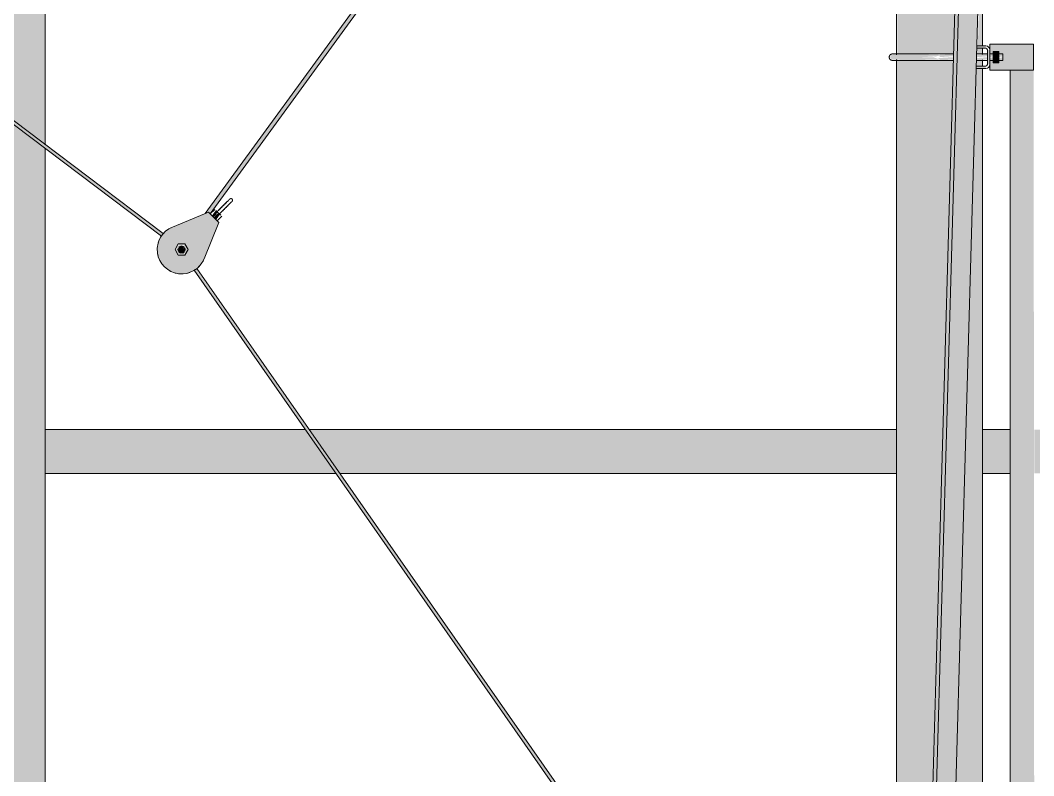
# Model space of a CAD drawing. Header units: inches. Extents: x -55396 to -733, y -290 to 853.
# Drawn here: x -16217.9 to -16139.8, y 169.7 to 227.8 of the extents above; entities that cross this region are included whole.
import ezdxf

# ---------------------------------------------------------------- set-up
doc = ezdxf.new("R2010")
doc.units = ezdxf.units.IN
doc.header["$MEASUREMENT"] = 0
for name, color, linetype, lineweight in [('Q-SPCQ', 91, 'Continuous', 9), ('S-BEAM', 12, 'Continuous', 9), ('S-COLS', 52, 'Continuous', 9)]:
    doc.layers.add(name, color=color, linetype=linetype, lineweight=lineweight)

# ---------------------------------------------------------------- blocks, each defined once
blk = doc.blocks.new('Basketball_Backstop-Performance_Sports_Systems-3103-Ceiling_Hung - 27_-0_ to 27_-11 7_8_-706978-Section 1')
at = {"layer": 'Q-SPCQ'}
h = blk.add_hatch(color=256, dxfattribs=at)
h.paths.add_polyline_path([(22178.478, 116), (22181.678, 116), (22181.678, 119.75), (22178.365, 119.75), (22178.368, 119.312), (22179.053, 119.312), (22179.053, 119.125), (22178.365, 119.125), (22178.365, 116)], flags=0)
h.paths.add_polyline_path([(22178.487, 120.25), (22181.678, 120.25), (22181.678, 128.783), (22178.63, 128.813), (22178.478, 128.814), (22178.365, 128.793), (22178.369, 120.875), (22179.053, 120.875), (22179.053, 120.687), (22178.365, 120.687), (22178.368, 120.25), (22178.478, 120.25)], flags=0)
h.paths.add_polyline_path([(22181.188, 129), (22181.678, 129.125), (22181.678, 129.177), (22181.205, 129.006)], flags=0)
h.paths.add_polyline_path([(22181.678, 128.823), (22181.678, 128.935), (22181.534, 128.875)], flags=0)
h.paths.add_polyline_path([(22178.604, 129.172), (22179.59, 129.211), (22181.188, 129.213), (22181.678, 129.25), (22181.678, 135.437), (22178.365, 135.437), (22178.378, 135), (22179.053, 135), (22179.053, 134.812), (22178.365, 134.812), (22178.374, 129.207), (22178.647, 129.189)], flags=0)
h.paths.add_polyline_path([(22179.418, 135.937), (22181.678, 135.937), (22181.678, 152.543), (22180.969, 152.543), (22180.944, 152.633), (22180.944, 161.75), (22178.365, 161.75), (22178.396, 161.312), (22179.053, 161.312), (22179.053, 161.125), (22178.365, 161.125), (22178.379, 136.562), (22179.053, 136.562), (22179.053, 136.375), (22178.365, 136.375), (22178.379, 135.937), (22179.336, 135.937)], flags=0)
h.paths.add_polyline_path([(22180.966, 162.25), (22181.678, 187.186), (22181.678, 224.783), (22178.63, 224.813), (22178.44, 224.81), (22178.365, 224.793), (22178.397, 162.875), (22179.053, 162.875), (22179.053, 162.687), (22178.365, 162.687), (22178.397, 162.25), (22180.944, 162.25)], flags=0)
h.paths.add_polyline_path([(22181.678, 224.823), (22181.678, 224.935), (22181.534, 224.875)], flags=0)
h.paths.add_polyline_path([(22181.188, 225), (22181.678, 225.125), (22181.678, 225.177), (22181.367, 225.065)], flags=0)
h.paths.add_polyline_path([(22178.604, 225.172), (22179.59, 225.211), (22181.188, 225.213), (22181.678, 225.25), (22181.678, 281.375), (22178.365, 281.375), (22178.44, 225.213), (22178.647, 225.189)], flags=0)
h = blk.add_hatch(color=256, dxfattribs=at)
h.paths.add_polyline_path([(22183.785, 116), (22184.99, 116), (22184.99, 119.802), (22184.601, 119.769), (22184.32, 119.751), (22181.678, 119.75), (22181.758, 116), (22183.766, 116)], flags=0)
h.paths.add_polyline_path([(22181.678, 119.823), (22182.168, 120), (22181.678, 119.875)], flags=0)
h.paths.add_polyline_path([(22182.168, 120), (22181.678, 120.125), (22181.758, 120.054)], flags=0)
h.paths.add_polyline_path([(22184.752, 120.172), (22184.88, 120.217), (22184.99, 120.25), (22184.99, 128.125), (22184.303, 128.125), (22184.303, 128.312), (22184.99, 128.312), (22184.99, 128.75), (22181.678, 128.75), (22181.758, 120.183), (22183.352, 120.231), (22184.617, 120.189)], flags=0)
h.paths.add_polyline_path([(22183.334, 129.25), (22184.99, 129.25), (22184.99, 129.687), (22184.303, 129.687), (22184.303, 129.875), (22184.99, 129.875), (22184.99, 135.489), (22184.585, 135.451), (22184.32, 135.438), (22181.678, 135.437), (22181.758, 129.25), (22182.599, 129.25)], flags=0)
h.paths.add_polyline_path([(22181.678, 135.511), (22181.78, 135.636), (22181.678, 135.562)], flags=0)
h.paths.add_polyline_path([(22182.168, 135.687), (22181.678, 135.812), (22181.758, 135.742), (22181.78, 135.739)], flags=0)
h.paths.add_polyline_path([(22184.752, 135.86), (22184.877, 135.905), (22184.99, 135.937), (22184.909, 161.811), (22184.601, 161.769), (22184.32, 161.751), (22182.727, 161.77), (22182.463, 152.543), (22181.678, 152.543), (22181.758, 135.87), (22183.417, 135.915), (22184.617, 135.876)], flags=0)
h.paths.add_polyline_path([(22184.752, 162.172), (22184.877, 162.217), (22184.99, 162.25), (22184.951, 224.125), (22184.508, 224.125), (22182.759, 162.243), (22184.282, 162.23), (22184.639, 162.186)], flags=0)
h.paths.add_polyline_path([(22181.678, 187.186), (22182.751, 224.75), (22181.678, 224.75), (22181.678, 193.673)], flags=0)
h.paths.add_polyline_path([(22184.877, 224.312), (22184.99, 224.312), (22184.952, 224.75), (22184.526, 224.75), (22184.547, 224.312), (22184.763, 224.312)], flags=0)
h.paths.add_polyline_path([(22181.758, 225.25), (22182.765, 225.25), (22184.24, 279.687), (22184.24, 280.937), (22183.812, 280.937), (22183.812, 281.375), (22181.678, 281.375), (22181.678, 225.25)], flags=0)
h.paths.add_polyline_path([(22184.765, 225.25), (22184.99, 225.25), (22184.952, 225.687), (22184.552, 225.687), (22184.547, 225.25), (22184.636, 225.25)], flags=0)
h.paths.add_polyline_path([(22184.952, 225.875), (22184.99, 225.875), (22184.962, 240.034), (22184.636, 225.875), (22184.877, 225.875)], flags=0)
for points in [[(22181.758, 152.543), (22182.463, 152.543), (22186.13, 280.918), (22185.114, 280.918), (22185.056, 279.687), (22184.601, 279.687), (22180.969, 152.543)], [(22180.969, 152.543), (22184.526, 279.687), (22184.32, 279.687), (22180.944, 159.485), (22180.944, 152.633)], [(22188.928, 224), (22188.928, 226), (22185.553, 226), (22185.553, 225.25), (22185.803, 225.25), (22185.803, 225.437), (22186.24, 225.437), (22186.24, 225.25), (22186.553, 225.177), (22186.553, 224.75), (22186.24, 224.75), (22186.24, 224.562), (22185.803, 224.562), (22185.803, 224.75), (22185.553, 224.75), (22185.553, 224), (22186.599, 224)], [(22180.352, 225), (22181.367, 225.065), (22181.678, 225.177), (22180.05, 225.233), (22178.365, 225.241), (22177.977, 225.189), (22177.862, 225), (22179.77, 225)], [(22178.807, 224.75), (22181.678, 224.823), (22181.188, 225), (22177.862, 225), (22178.012, 224.797), (22178.592, 224.826)], [(22186.13, 225), (22186.24, 225), (22186.24, 225.437), (22185.803, 225.437), (22185.803, 225)], [(22186.13, 224.562), (22186.24, 224.562), (22186.24, 225), (22185.803, 225), (22185.803, 224.562)], [(22125.778, 212.658), (22126.087, 213.056), (22125.889, 213.144), (22125.645, 212.791), (22125.709, 212.727)], [(22125.965, 212.47), (22126.264, 212.879), (22126.131, 213.011), (22125.778, 212.658), (22125.91, 212.525)], [(22123.428, 209.967), (22123.553, 210.183), (22123.368, 210.425), (22123.126, 210.36), (22123.086, 210.058), (22123.178, 209.967)]]:
    blk.add_hatch(color=256, dxfattribs=at).paths.add_polyline_path(points, flags=0)
h = blk.add_hatch(color=256, dxfattribs=at)
h.paths.add_polyline_path([(22123.102, 210.178), (22123.216, 210.384), (22123.031, 210.253), (22123.095, 210.183)], flags=0)
h.paths.add_polyline_path([(22121.744, 211.205), (22121.858, 211.432), (22031.201, 279.864), (22031.086, 279.717), (22121.679, 211.254)], flags=0)
h = blk.add_hatch(color=256, dxfattribs=at)
h.paths.add_polyline_path([(22123.524, 210.221), (22123.519, 210.36), (22123.334, 210.456), (22123.376, 210.414), (22123.52, 210.225)], flags=0)
h.paths.add_polyline_path([(22125.499, 212.937), (22172.144, 277.196), (22171.959, 277.34), (22125.202, 212.983), (22125.443, 212.993), (22125.499, 212.937)], flags=0)
h.paths.add_polyline_path([(22173.142, 278.473), (22173.105, 278.533), (22172.977, 278.609), (22173.116, 278.477)], flags=0)
h = blk.add_hatch(color=256, dxfattribs=at)
h.paths.add_polyline_path([(22185.24, 224.125), (22185.24, 224.312), (22184.512, 224.271), (22184.508, 224.125), (22184.636, 224.125)], flags=0)
h.paths.add_polyline_path([(22185.365, 224.437), (22185.553, 224.437), (22185.553, 225.562), (22185.365, 225.562)], flags=0)
h.paths.add_polyline_path([(22185.24, 225.687), (22185.24, 225.875), (22184.558, 225.875), (22184.636, 225.687)], flags=0)
h = blk.add_hatch(color=256, dxfattribs=at)
h.paths.add_polyline_path([(22181.678, 225), (22182.76, 225.078), (22182.765, 225.25), (22181.678, 225.177), (22181.678, 225.065)], flags=0)
h.paths.add_polyline_path([(22184.636, 225), (22185.365, 225.065), (22185.365, 225.25), (22184.538, 225.177), (22184.533, 225)], flags=0)
h.paths.add_polyline_path([(22186.24, 225), (22186.553, 225.065), (22186.553, 225.25), (22186.24, 225.177), (22186.24, 225.004)], flags=0)
h.paths.add_polyline_path([(22185.553, 225), (22185.803, 225.065), (22185.803, 225.25), (22185.553, 225.177), (22185.553, 225.013)], flags=0)
h = blk.add_hatch(color=256, dxfattribs=at)
h.paths.add_polyline_path([(22186.553, 224.75), (22186.553, 225), (22186.24, 224.935), (22186.24, 224.75)], flags=0)
h.paths.add_polyline_path([(22181.678, 224.75), (22182.753, 224.823), (22182.758, 225), (22181.678, 224.935), (22181.678, 224.759)], flags=0)
h.paths.add_polyline_path([(22184.526, 224.75), (22185.365, 224.836), (22185.365, 225), (22184.531, 224.935), (22184.526, 224.754)], flags=0)
h.paths.add_polyline_path([(22185.803, 224.75), (22185.803, 225), (22185.553, 224.935), (22185.553, 224.75)], flags=0)
h = blk.add_hatch(color=256, dxfattribs=at)
h.paths.add_polyline_path([(22188.053, 130), (22188.053, 130.75), (22187.115, 130.75), (22187.149, 130), (22187.815, 130)], flags=0)
h.paths.add_polyline_path([(22188.053, 137.75), (22188.048, 224), (22187.115, 224), (22187.157, 137.75), (22187.834, 137.75)], flags=0)
h = blk.add_hatch(color=256, dxfattribs=at)
h.paths.add_polyline_path([(22188.958, 128), (22188.99, 128), (22188.958, 130.75), (22188.053, 130.75), (22188.058, 130), (22188.928, 130), (22188.928, 128)], flags=0)
h.paths.add_polyline_path([(22188.077, 137.75), (22188.99, 137.75), (22188.928, 224), (22188.053, 224), (22188.053, 137.75)], flags=0)
h = blk.add_hatch(color=256, dxfattribs=at)
h.paths.add_polyline_path([(22123.215, 208.31), (22123.673, 208.345), (22124.11, 208.491), (22124.498, 208.738), (22124.814, 209.073), (22125.149, 209.746), (22126.175, 212.26), (22125.38, 213.056), (22122.193, 211.694), (22121.858, 211.378), (22121.536, 210.767), (22121.465, 210.554), (22121.43, 210.095), (22121.55, 209.546), (22121.694, 209.22), (22121.977, 208.857), (22122.34, 208.574), (22122.761, 208.388), (22123.129, 208.325)], flags=0)
h.paths.add_polyline_path([(22123.05, 209.746), (22123.178, 209.933), (22123.071, 209.923), (22123.051, 209.755)], flags=0)
h.paths.add_polyline_path([(22123.05, 210.621), (22123.159, 210.425), (22123.209, 210.502), (22123.086, 210.594)], flags=0)
h.paths.add_polyline_path([(22123.555, 210.621), (22123.428, 210.433), (22123.534, 210.433), (22123.55, 210.571)], flags=0)
h.paths.add_polyline_path([(22123.808, 210.183), (22123.574, 210.256), (22123.657, 210.118), (22123.8, 210.18)], flags=0)
h.paths.add_polyline_path([(22123.555, 209.746), (22123.479, 209.967), (22123.403, 209.859), (22123.521, 209.771)], flags=0)
h.paths.add_polyline_path([(22123.461, 209.746), (22123.011, 209.813), (22122.825, 210.23), (22123.088, 210.621), (22123.569, 210.597), (22123.759, 210.098), (22123.519, 209.746)], flags=0)
h.paths.add_polyline_path([(22123.045, 210.076), (22122.986, 210.264), (22122.859, 210.156), (22122.993, 210.098)], flags=0)
h = blk.add_hatch(color=256, dxfattribs=at)
h.paths.add_polyline_path([(22123.555, 209.746), (22123.808, 210.183), (22123.519, 210.058), (22123.553, 209.768)], flags=0)
h.paths.add_polyline_path([(22123.555, 209.746), (22123.303, 209.933), (22123.05, 209.746)], flags=0)
h.paths.add_polyline_path([(22123.05, 209.746), (22123.086, 210.058), (22122.813, 210.156), (22122.923, 209.967)], flags=0)
h.paths.add_polyline_path([(22123.05, 210.621), (22123.303, 210.433), (22123.555, 210.621)], flags=0)
h.paths.add_polyline_path([(22122.798, 210.183), (22123.08, 210.36), (22123.05, 210.621), (22122.858, 210.287)], flags=0)
h.paths.add_polyline_path([(22123.808, 210.183), (22123.553, 210.598), (22123.553, 210.294), (22123.657, 210.248)], flags=0)
h = blk.add_hatch(color=256, dxfattribs=at)
h.paths.add_polyline_path([(22173.74, 137.708), (22173.74, 138.144), (22170.303, 142.955), (22170.303, 142.632), (22172.176, 139.949)], flags=0)
h.paths.add_polyline_path([(22168.053, 145.856), (22168.053, 146.292), (22124.422, 208.69), (22124.284, 208.559), (22165.357, 149.717)], flags=0)
h.paths.add_polyline_path([(22123.343, 209.907), (22123.524, 210.014), (22123.44, 209.987), (22123.326, 209.967), (22123.34, 209.911)], flags=0)
for p, q in [((22178.365, 281.375), (22178.365, 225.168)), ((22182.463, 152.543), (22186.13, 280.918)), ((22031.086, 279.717), (22121.746, 211.203)), ((22121.889, 211.408), (22031.239, 279.914)), ((22184.32, 279.687), (22180.965, 162.238)), ((22184.601, 279.687), (22180.969, 152.543)), ((22171.959, 277.34), (22125.123, 212.951)), ((22125.499, 212.937), (22172.206, 277.148)), ((22184.99, 225.875), (22184.99, 241.022)), ((22184.552, 225.687), (22185.24, 225.687)), ((22185.24, 225.875), (22184.558, 225.875)), ((22184.99, 225.217), (22184.99, 225.687)), ((22185.553, 225.562), (22185.553, 226)), ((22188.928, 226), (22185.553, 226)), ((22188.928, 226), (22188.928, 224)), ((22178.365, 224.83), (22178.365, 162.875)), ((22182.765, 225.25), (22181.678, 225.25)), ((22185.365, 225.25), (22184.54, 225.25)), ((22184.99, 224.312), (22184.99, 224.796)), ((22185.365, 225.562), (22185.365, 224.437)), ((22185.553, 224.437), (22185.553, 225.562)), ((22186.553, 225.25), (22185.553, 225.25)), ((22185.803, 225), (22185.803, 225.437)), ((22186.24, 225.437), (22185.803, 225.437)), ((22185.803, 224.562), (22185.803, 225)), ((22185.803, 225), (22186.24, 225)), ((22186.24, 225.437), (22186.24, 225)), ((22186.24, 225), (22186.24, 224.562)), ((22186.553, 225.25), (22186.553, 225)), ((22186.553, 225), (22186.553, 224.75)), ((22181.678, 224.75), (22182.751, 224.75)), ((22185.24, 224.125), (22184.508, 224.125)), ((22184.513, 224.312), (22185.24, 224.312)), ((22184.526, 224.75), (22185.365, 224.75)), ((22184.99, 162.168), (22184.99, 224.125)), ((22185.553, 224.75), (22186.553, 224.75)), ((22185.553, 224), (22185.553, 224.437)), ((22186.24, 224.562), (22185.803, 224.562)), ((22185.553, 224), (22188.928, 224)), ((22187.115, 224), (22187.115, 130)), ((22125.866, 213.277), (22125.513, 212.923)), ((22125.944, 213.199), (22126.131, 213.011)), ((22125.38, 213.056), (22122.594, 211.919)), ((22125.38, 213.056), (22126.175, 212.26)), ((22126.043, 212.393), (22126.396, 212.746)), ((22126.131, 213.011), (22126.319, 212.824)), ((22125.039, 209.475), (22126.175, 212.26)), ((22123.05, 210.621), (22122.798, 210.183)), ((22122.798, 210.183), (22123.05, 209.746)), ((22123.555, 210.621), (22123.05, 210.621)), ((22123.808, 210.183), (22123.555, 210.621)), ((22123.555, 209.746), (22123.808, 210.183)), ((22123.05, 209.746), (22123.555, 209.746)), ((22124.263, 208.589), (22168.053, 145.856)), ((22168.053, 146.292), (22124.474, 208.723))]:
    blk.add_line(p, q, dxfattribs=at)
at = {"layer": 'Q-SPCQ', "flags": 128}
for points in [[(22177.803, 225), (22177.803, 225.01), (22177.804, 225.02), (22177.805, 225.03), (22177.806, 225.04), (22177.808, 225.05), (22177.81, 225.059), (22177.813, 225.069), (22177.816, 225.079), (22177.819, 225.088), (22177.823, 225.097), (22177.827, 225.106), (22177.831, 225.115), (22177.836, 225.124), (22177.841, 225.133), (22177.846, 225.141), (22177.852, 225.149), (22177.858, 225.157), (22177.865, 225.165), (22177.872, 225.172), (22177.879, 225.179), (22177.886, 225.186), (22177.894, 225.193), (22177.901, 225.199), (22177.909, 225.205), (22177.918, 225.21), (22177.926, 225.216), (22177.935, 225.22), (22177.944, 225.225), (22177.953, 225.229), (22177.962, 225.233), (22177.972, 225.236), (22177.981, 225.24), (22177.991, 225.242), (22178.001, 225.244), (22178.01, 225.246), (22178.02, 225.248), (22178.03, 225.249), (22178.04, 225.25), (22178.05, 225.25), (22178.053, 225.25)], [(22178.053, 224.75), (22178.043, 224.75), (22178.033, 224.751), (22178.023, 224.752), (22178.013, 224.753), (22178.003, 224.755), (22177.993, 224.757), (22177.984, 224.76), (22177.974, 224.763), (22177.965, 224.766), (22177.955, 224.77), (22177.946, 224.774), (22177.937, 224.778), (22177.929, 224.783), (22177.92, 224.788), (22177.912, 224.794), (22177.904, 224.799), (22177.896, 224.806), (22177.888, 224.812), (22177.881, 224.819), (22177.873, 224.826), (22177.867, 224.833), (22177.86, 224.841), (22177.854, 224.849), (22177.848, 224.857), (22177.842, 224.865), (22177.837, 224.873), (22177.832, 224.882), (22177.828, 224.891), (22177.824, 224.9), (22177.82, 224.909), (22177.816, 224.919), (22177.813, 224.928), (22177.811, 224.938), (22177.808, 224.948), (22177.806, 224.958), (22177.805, 224.967), (22177.804, 224.977), (22177.803, 224.987), (22177.803, 224.997), (22177.803, 225)], [(22181.678, 225.25), (22181.533, 225.25), (22181.388, 225.25), (22181.244, 225.25), (22181.1, 225.25), (22180.958, 225.25), (22180.816, 225.25), (22180.676, 225.25), (22180.538, 225.25), (22180.401, 225.25), (22180.266, 225.25), (22180.134, 225.25), (22180.004, 225.25), (22179.877, 225.25), (22179.752, 225.25), (22179.631, 225.25), (22179.513, 225.25), (22179.398, 225.25), (22179.288, 225.25), (22179.18, 225.25), (22179.077, 225.25), (22178.978, 225.25), (22178.884, 225.25), (22178.794, 225.25), (22178.708, 225.25), (22178.627, 225.25), (22178.552, 225.25), (22178.481, 225.25), (22178.415, 225.25), (22178.354, 225.25), (22178.299, 225.25), (22178.249, 225.25), (22178.205, 225.25), (22178.166, 225.25), (22178.133, 225.25), (22178.106, 225.25), (22178.084, 225.25), (22178.068, 225.25), (22178.057, 225.25), (22178.053, 225.25), (22178.053, 225.25)], [(22178.053, 225.25), (22178.056, 225.25), (22178.064, 225.25), (22178.079, 225.25), (22178.099, 225.25), (22178.125, 225.25), (22178.157, 225.25), (22178.194, 225.25), (22178.237, 225.25), (22178.285, 225.25), (22178.339, 225.25)], [(22178.354, 224.75), (22178.299, 224.75), (22178.249, 224.75), (22178.205, 224.75), (22178.166, 224.75), (22178.133, 224.75), (22178.106, 224.75), (22178.084, 224.75), (22178.068, 224.75), (22178.057, 224.75), (22178.053, 224.75), (22178.053, 224.75)], [(22178.053, 224.75), (22178.056, 224.75), (22178.064, 224.75), (22178.079, 224.75), (22178.099, 224.75), (22178.125, 224.75), (22178.157, 224.75), (22178.194, 224.75), (22178.237, 224.75), (22178.285, 224.75), (22178.339, 224.75), (22178.398, 224.75), (22178.462, 224.75), (22178.532, 224.75), (22178.607, 224.75), (22178.686, 224.75), (22178.77, 224.75), (22178.859, 224.75), (22178.953, 224.75), (22179.05, 224.75), (22179.152, 224.75), (22179.258, 224.75), (22179.368, 224.75), (22179.482, 224.75), (22179.599, 224.75), (22179.719, 224.75), (22179.843, 224.75), (22179.969, 224.75), (22180.098, 224.75), (22180.23, 224.75), (22180.364, 224.75), (22180.5, 224.75), (22180.638, 224.75), (22180.778, 224.75), (22180.919, 224.75), (22181.062, 224.75), (22181.205, 224.75), (22181.349, 224.75), (22181.494, 224.75), (22181.639, 224.75), (22181.678, 224.75)], [(22126.485, 213.542), (22126.506, 213.563), (22126.527, 213.584), (22126.548, 213.605), (22126.569, 213.626), (22126.59, 213.647), (22126.611, 213.668), (22126.631, 213.688), (22126.652, 213.709), (22126.672, 213.729), (22126.691, 213.748), (22126.711, 213.768), (22126.73, 213.787), (22126.748, 213.805), (22126.766, 213.824), (22126.784, 213.841), (22126.802, 213.859), (22126.818, 213.875), (22126.834, 213.892), (22126.85, 213.907), (22126.865, 213.922), (22126.88, 213.937), (22126.894, 213.951), (22126.907, 213.964), (22126.919, 213.976), (22126.931, 213.988), (22126.942, 213.999), (22126.953, 214.01), (22126.962, 214.019), (22126.971, 214.028), (22126.979, 214.036), (22126.986, 214.043), (22126.993, 214.05), (22126.999, 214.056), (22127.003, 214.06), (22127.007, 214.064), (22127.011, 214.068), (22127.013, 214.07), (22127.014, 214.071), (22127.015, 214.072)], [(22127.015, 214.072), (22127.015, 214.072), (22127.013, 214.07), (22127.011, 214.068), (22127.008, 214.065), (22127.005, 214.062), (22127, 214.057), (22126.994, 214.051), (22126.988, 214.045), (22126.981, 214.038), (22126.973, 214.03), (22126.965, 214.022), (22126.955, 214.012), (22126.945, 214.002), (22126.934, 213.991), (22126.922, 213.98), (22126.91, 213.967), (22126.897, 213.954), (22126.883, 213.941), (22126.869, 213.926), (22126.854, 213.911), (22126.839, 213.896), (22126.823, 213.88), (22126.806, 213.863), (22126.789, 213.846), (22126.771, 213.828), (22126.753, 213.81), (22126.735, 213.792), (22126.716, 213.773), (22126.697, 213.754), (22126.677, 213.734), (22126.657, 213.714), (22126.637, 213.694), (22126.616, 213.673), (22126.596, 213.653), (22126.575, 213.632), (22126.554, 213.611), (22126.533, 213.59), (22126.512, 213.569), (22126.491, 213.548), (22126.485, 213.542)], [(22126.662, 213.365), (22126.683, 213.386), (22126.704, 213.407), (22126.725, 213.429), (22126.746, 213.45), (22126.767, 213.47), (22126.788, 213.491), (22126.808, 213.512), (22126.828, 213.532), (22126.848, 213.552), (22126.868, 213.572), (22126.887, 213.591), (22126.906, 213.61), (22126.925, 213.629), (22126.943, 213.647), (22126.961, 213.664), (22126.978, 213.682), (22126.995, 213.699), (22127.011, 213.715), (22127.027, 213.73), (22127.042, 213.745), (22127.056, 213.76), (22127.07, 213.774), (22127.083, 213.787), (22127.096, 213.799), (22127.108, 213.811), (22127.119, 213.822), (22127.129, 213.833), (22127.139, 213.842), (22127.148, 213.851), (22127.156, 213.859), (22127.163, 213.867), (22127.17, 213.873), (22127.175, 213.879), (22127.18, 213.884), (22127.184, 213.888), (22127.187, 213.891), (22127.19, 213.893), (22127.191, 213.895), (22127.192, 213.895)], [(22127.192, 213.895), (22127.191, 213.895), (22127.19, 213.894), (22127.188, 213.892), (22127.185, 213.889), (22127.181, 213.885), (22127.177, 213.88), (22127.171, 213.875), (22127.165, 213.868), (22127.158, 213.861), (22127.15, 213.854), (22127.141, 213.845), (22127.132, 213.835), (22127.122, 213.825), (22127.111, 213.814), (22127.099, 213.803), (22127.087, 213.79), (22127.074, 213.777), (22127.06, 213.764), (22127.046, 213.749), (22127.031, 213.735), (22127.016, 213.719), (22126.999, 213.703), (22126.983, 213.686), (22126.966, 213.669), (22126.948, 213.652), (22126.93, 213.634), (22126.912, 213.615), (22126.893, 213.596), (22126.873, 213.577), (22126.854, 213.557), (22126.834, 213.537), (22126.814, 213.517), (22126.793, 213.497), (22126.773, 213.476), (22126.752, 213.455), (22126.731, 213.434), (22126.71, 213.413), (22126.688, 213.392), (22126.667, 213.371), (22126.662, 213.365)], [(22127.015, 214.072), (22127.019, 214.076), (22127.022, 214.079), (22127.026, 214.082), (22127.03, 214.085), (22127.034, 214.088), (22127.039, 214.091), (22127.043, 214.093), (22127.047, 214.095), (22127.052, 214.098), (22127.057, 214.1), (22127.061, 214.101), (22127.066, 214.103), (22127.071, 214.104), (22127.076, 214.106), (22127.08, 214.107), (22127.085, 214.107), (22127.09, 214.108), (22127.095, 214.108), (22127.1, 214.109), (22127.105, 214.109), (22127.11, 214.109), (22127.115, 214.108), (22127.12, 214.108), (22127.125, 214.107), (22127.13, 214.106), (22127.135, 214.105), (22127.14, 214.103), (22127.145, 214.102), (22127.149, 214.1), (22127.154, 214.098), (22127.158, 214.096), (22127.163, 214.094), (22127.167, 214.091), (22127.171, 214.089), (22127.176, 214.086), (22127.18, 214.083), (22127.184, 214.08), (22127.187, 214.077), (22127.191, 214.073), (22127.192, 214.072)], [(22127.192, 214.072), (22127.195, 214.069), (22127.199, 214.065), (22127.202, 214.061), (22127.205, 214.057), (22127.208, 214.053), (22127.21, 214.049), (22127.213, 214.044), (22127.215, 214.04), (22127.217, 214.035), (22127.219, 214.031), (22127.221, 214.026), (22127.223, 214.021), (22127.224, 214.017), (22127.225, 214.012), (22127.226, 214.007), (22127.227, 214.002), (22127.228, 213.997), (22127.228, 213.992), (22127.228, 213.987), (22127.228, 213.982), (22127.228, 213.977), (22127.228, 213.972), (22127.227, 213.967), (22127.227, 213.962), (22127.226, 213.957), (22127.224, 213.952), (22127.223, 213.947), (22127.222, 213.943), (22127.22, 213.938), (22127.218, 213.933), (22127.216, 213.929), (22127.214, 213.924), (22127.211, 213.92), (22127.208, 213.916), (22127.206, 213.912), (22127.203, 213.908), (22127.2, 213.904), (22127.196, 213.9), (22127.193, 213.896), (22127.192, 213.895)], [(22126.485, 213.542), (22126.464, 213.521), (22126.442, 213.499), (22126.421, 213.478), (22126.4, 213.457), (22126.379, 213.436), (22126.359, 213.416), (22126.338, 213.395), (22126.318, 213.375), (22126.298, 213.355), (22126.278, 213.335), (22126.259, 213.316), (22126.24, 213.297), (22126.221, 213.278), (22126.203, 213.26), (22126.185, 213.242), (22126.168, 213.225), (22126.151, 213.208), (22126.135, 213.192), (22126.119, 213.176), (22126.104, 213.161), (22126.09, 213.147), (22126.076, 213.133), (22126.063, 213.12), (22126.05, 213.107), (22126.039, 213.096), (22126.027, 213.084), (22126.017, 213.074), (22126.007, 213.064), (22125.999, 213.056), (22125.991, 213.048), (22125.983, 213.04), (22125.977, 213.034), (22125.971, 213.028), (22125.966, 213.023), (22125.962, 213.019), (22125.959, 213.016), (22125.957, 213.014), (22125.955, 213.012), (22125.954, 213.012)], [(22126.059, 213.116), (22126.072, 213.129), (22126.086, 213.143), (22126.1, 213.157), (22126.115, 213.172), (22126.131, 213.188), (22126.147, 213.204), (22126.164, 213.221), (22126.181, 213.238), (22126.198, 213.255), (22126.216, 213.273), (22126.235, 213.292), (22126.254, 213.311), (22126.273, 213.33), (22126.293, 213.35), (22126.313, 213.37), (22126.333, 213.39), (22126.353, 213.41), (22126.374, 213.431), (22126.395, 213.452), (22126.416, 213.473), (22126.437, 213.494), (22126.458, 213.515), (22126.479, 213.536), (22126.485, 213.542)], [(22126.131, 212.835), (22126.132, 212.835), (22126.133, 212.836), (22126.135, 212.839), (22126.138, 212.841), (22126.142, 212.845), (22126.146, 212.85), (22126.152, 212.855), (22126.158, 212.862), (22126.165, 212.869), (22126.173, 212.877), (22126.182, 212.885), (22126.191, 212.895), (22126.201, 212.905), (22126.212, 212.916), (22126.224, 212.927), (22126.236, 212.94), (22126.249, 212.953), (22126.263, 212.966), (22126.277, 212.981), (22126.292, 212.996), (22126.308, 213.011), (22126.324, 213.027), (22126.34, 213.044), (22126.357, 213.061), (22126.375, 213.079), (22126.393, 213.097), (22126.412, 213.115), (22126.431, 213.134), (22126.45, 213.153), (22126.469, 213.173), (22126.489, 213.193), (22126.51, 213.213), (22126.53, 213.233), (22126.551, 213.254), (22126.571, 213.275), (22126.592, 213.296), (22126.613, 213.317), (22126.635, 213.338), (22126.656, 213.359), (22126.662, 213.365)], [(22126.662, 213.365), (22126.64, 213.344), (22126.619, 213.323), (22126.598, 213.302), (22126.577, 213.281), (22126.556, 213.26), (22126.536, 213.239), (22126.515, 213.218), (22126.495, 213.198), (22126.475, 213.178), (22126.455, 213.159), (22126.436, 213.139), (22126.417, 213.12), (22126.398, 213.102), (22126.38, 213.083), (22126.362, 213.066), (22126.345, 213.048), (22126.328, 213.032), (22126.312, 213.015), (22126.296, 213), (22126.281, 212.985), (22126.267, 212.97), (22126.253, 212.956), (22126.24, 212.943)], [(22125.954, 212.835), (22125.951, 212.838), (22125.948, 212.842), (22125.945, 212.846), (22125.942, 212.85), (22125.939, 212.854), (22125.936, 212.858), (22125.933, 212.863), (22125.931, 212.867), (22125.929, 212.872), (22125.927, 212.876), (22125.925, 212.881), (22125.924, 212.886), (22125.922, 212.89), (22125.921, 212.895), (22125.92, 212.9), (22125.919, 212.905), (22125.919, 212.91), (22125.918, 212.915), (22125.918, 212.92), (22125.918, 212.925), (22125.918, 212.93), (22125.918, 212.935), (22125.919, 212.94), (22125.92, 212.945), (22125.921, 212.95), (22125.922, 212.955), (22125.923, 212.959), (22125.925, 212.964), (22125.927, 212.969), (22125.928, 212.973), (22125.931, 212.978), (22125.933, 212.982), (22125.935, 212.987), (22125.938, 212.991), (22125.941, 212.995), (22125.944, 212.999), (22125.947, 213.003), (22125.95, 213.007), (22125.954, 213.011), (22125.954, 213.011)], [(22125.954, 213.011), (22125.955, 213.012), (22125.956, 213.013), (22125.958, 213.015), (22125.961, 213.018), (22125.965, 213.022), (22125.97, 213.027), (22125.975, 213.032), (22125.981, 213.038), (22125.988, 213.045), (22125.996, 213.053), (22126.005, 213.062), (22126.014, 213.071), (22126.025, 213.082)], [(22126.131, 212.835), (22126.128, 212.831), (22126.124, 212.828), (22126.12, 212.825), (22126.116, 212.822), (22126.112, 212.819), (22126.108, 212.816), (22126.103, 212.814), (22126.099, 212.811), (22126.094, 212.809), (22126.09, 212.807), (22126.085, 212.805), (22126.08, 212.804), (22126.076, 212.802), (22126.071, 212.801), (22126.066, 212.8), (22126.061, 212.799), (22126.056, 212.799), (22126.051, 212.798), (22126.046, 212.798), (22126.041, 212.798), (22126.036, 212.798), (22126.031, 212.799), (22126.026, 212.799), (22126.021, 212.8), (22126.016, 212.801), (22126.011, 212.802), (22126.007, 212.803), (22126.002, 212.805), (22125.997, 212.807), (22125.992, 212.809), (22125.988, 212.811), (22125.984, 212.813), (22125.979, 212.816), (22125.975, 212.818), (22125.971, 212.821), (22125.967, 212.824), (22125.963, 212.827), (22125.959, 212.83), (22125.955, 212.834), (22125.954, 212.835)], [(22126.204, 212.908), (22126.194, 212.897), (22126.184, 212.888), (22126.175, 212.879), (22126.167, 212.871), (22126.16, 212.863), (22126.154, 212.857), (22126.148, 212.851), (22126.143, 212.846), (22126.139, 212.842), (22126.136, 212.839), (22126.133, 212.837), (22126.132, 212.835), (22126.131, 212.835)]]:
    blk.add_lwpolyline(points, dxfattribs=at)
at = {"layer": 'Q-SPCQ'}
for centre, radius, start, end in [((22185.24, 225.562), 0.312, 0, 90), ((22185.24, 225.562), 0.125, 0, 90), ((22185.24, 224.437), 0.312, 270, 0), ((22185.24, 224.437), 0.125, 270, 0), ((22123.303, 210.183), 1.875, 112.19719, 337.80281), ((22123.303, 210.183), 1.875, 130.97035, 135), ((22123.303, 210.183), 1.875, 116.34448, 120), ((22123.303, 210.183), 1.875, 161.73161, 165), ((22123.303, 210.183), 1.875, 145.62372, 150), ((22123.303, 210.183), 1.875, 175.10577, 180), ((22123.303, 210.183), 0.281, 165, 195), ((22123.303, 210.183), 0.25, 135, 315), ((22123.303, 210.183), 0.25, 150, 210), ((22123.303, 210.183), 0.25, 180, 195), ((22123.303, 210.183), 0.281, 105, 135), ((22123.303, 210.183), 0.281, 225, 255), ((22123.303, 210.183), 0.25, 315, 135), ((22123.303, 210.183), 0.25, 240, 270), ((22123.303, 210.183), 0.25, 240, 270), ((22123.303, 210.183), 0.25, 90, 105), ((22123.303, 210.183), 0.25, 90, 105), ((22123.303, 210.183), 0.25, 75, 90), ((22123.303, 210.183), 0.25, 270, 300), ((22123.303, 210.183), 0.281, 45, 75), ((22123.303, 210.183), 0.281, 285, 315), ((22123.303, 210.183), 0.25, 15, 60), ((22123.303, 210.183), 0.281, 345, 15), ((22123.303, 210.183), 1.875, 190.07391, 195), ((22123.303, 210.183), 1.875, 205.59657, 210), ((22123.303, 210.183), 1.875, 330, 333.65552), ((22123.303, 210.183), 1.875, 240, 244.40343), ((22123.303, 210.183), 1.875, 285, 289.67738), ((22123.303, 210.183), 1.875, 300, 304.37628), ((22123.303, 210.183), 1.875, 315, 319.02965), ((22123.303, 210.183), 1.875, 255, 259.92609), ((22123.303, 210.183), 1.875, 270, 273.949)]:
    blk.add_arc(centre, radius, start, end, dxfattribs=at)
blk = doc.blocks.new('Girt_Z - 10_D-1223975-Section 1')
at = {"layer": 'S-BEAM'}
h = blk.add_hatch(color=256, dxfattribs=at)
h.paths.add_polyline_path([(22309.553, 192.938), (22321.851, 192.938), (22321.391, 196.313), (22223.33, 196.313), (22221.572, 192.938), (22309.066, 192.938)], flags=0)
h.paths.add_polyline_path([(22123.657, 192.938), (22135.188, 192.938), (22132.832, 196.313), (22112.803, 196.313), (22112.803, 192.938)], flags=0)
h.paths.add_polyline_path([(22135.493, 192.938), (22178.365, 192.938), (22178.365, 196.313), (22133.137, 196.313), (22134.98, 193.673)], flags=0)
h.paths.add_polyline_path([(22186.13, 192.938), (22187.115, 192.938), (22187.115, 196.313), (22184.99, 196.313), (22184.99, 192.938), (22185.875, 192.938)], flags=0)
h.paths.add_polyline_path([(22188.99, 192.938), (22219.458, 192.938), (22221.216, 196.313), (22188.99, 196.313), (22188.99, 193.673)], flags=0)
for p, q in [((22112.803, 196.313), (22132.857, 196.313)), ((22133.117, 196.313), (22178.365, 196.313)), ((22184.99, 196.313), (22187.115, 196.313)), ((22112.803, 192.938), (22135.214, 192.938)), ((22135.473, 192.938), (22178.365, 192.938)), ((22184.99, 192.938), (22187.115, 192.938))]:
    blk.add_line(p, q, dxfattribs=at)

msp = doc.modelspace()

# ---------------------------------------------------------------- hatches: boundary and pattern name
at = {"layer": 'S-COLS', "lineweight": 5}
h = msp.add_hatch(color=256, dxfattribs=at)
h.paths.add_polyline_path([(-16223.968, 0), (-16215.968, 0), (-16215.968, 4), (-16223.968, 4)], flags=0)
h.paths.add_polyline_path([(-16215.968, 28.5), (-16215.968, 31.5), (-16223.968, 31.5), (-16223.968, 28.5)], flags=0)
h.paths.add_polyline_path([(-16223.968, 32.5), (-16215.968, 32.501), (-16215.968, 34.886), (-16223.968, 34.883), (-16223.968, 32.501)], flags=0)
h.paths.add_polyline_path([(-16217.221, 37.116), (-16215.968, 37.121), (-16215.968, 217.961), (-16223.968, 224.007), (-16223.968, 37.123), (-16217.429, 37.116)], flags=0)
h.paths.add_polyline_path([(-16215.968, 218.275), (-16215.968, 279.514), (-16223.968, 279.636), (-16223.968, 224.321), (-16219.639, 221.049)], flags=0)
h.paths.add_polyline_path([(-16215.968, 279.827), (-16215.968, 322.829), (-16223.968, 322.829), (-16223.968, 279.949), (-16219.639, 279.883)], flags=0)

# ---------------------------------------------------------------- linework, layer by layer
at = {"layer": 'S-COLS'}
for p, q in [((-16215.968, 279.573), (-16215.968, 218.254)), ((-16215.968, 217.985), (-16215.968, 37.103))]:
    msp.add_line(p, q, dxfattribs=at)

# ---------------------------------------------------------------- block references
at = {"layer": 'Q-SPCQ'}
msp.add_blockref('Basketball_Backstop-Performance_Sports_Systems-3103-Ceiling_Hung - 27_-0_ to 27_-11 7_8_-706978-Section 1', (-38328.771, 0), dxfattribs=at)
at = {"layer": 'S-BEAM'}
msp.add_blockref('Girt_Z - 10_D-1223975-Section 1', (-38328.771, 0), dxfattribs=at)

doc.saveas('drawing.dxf')
